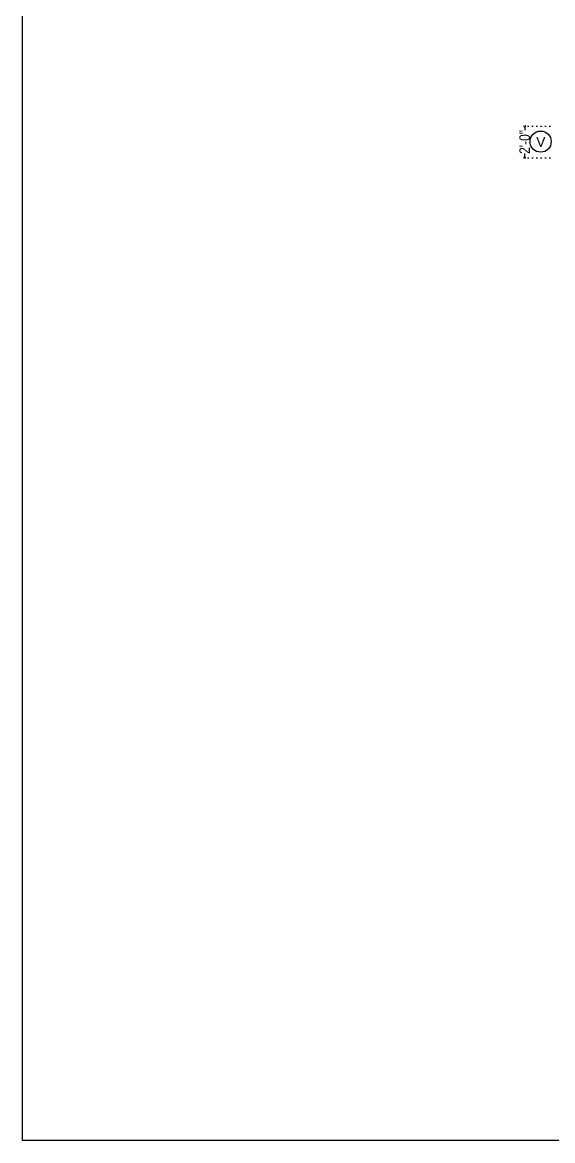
# Model space of a CAD drawing. Extents: x 187966 to 202201, y 659574 to 1343694.
# Drawn here: x 191855 to 192259, y 664572 to 665425 of the extents above; entities that cross this region are included whole.
import ezdxf

# ---------------------------------------------------------------- set-up
doc = ezdxf.new("R2010")
doc.units = 0
doc.header["$MEASUREMENT"] = 0
doc.header["$PDMODE"] = 32
doc.linetypes.add('DOT2', pattern=[3.175, 0, -3.175])
doc.layers.add('A-Wall', color=7, linetype='Continuous', lineweight=30)
doc.layers.add('Text', color=55, linetype='Continuous', lineweight=25)
doc.layers.add('ELE', color=7, linetype='Continuous')
doc.styles.add('AA_03.50', font='ARIALN.TTF', dxfattribs={"height": 8})
doc.styles.add('jag', font='arial.ttf')
doc.dimstyles.new('AA_03.50', dxfattribs={"dimtxt": 9, "dimasz": 3.25, "dimexe": 1.75, "dimexo": 3.375, "dimgap": 0.09, "dimtad": 0, "dimdec": 0, "dimzin": 3, "dimdsep": 46, "dimlunit": 4, "dimtxsty": 'AA_03.50', "dimblk": 'DOTSMALL', "dimcen": 0.09, "dimclre": 7, "dimadec": 0, "dimazin": 0, "dimtfac": 1, "dimtdec": 0, "dimtofl": 0, "dimtmove": 0, "dimatfit": 3, "dimfxl": 1, "dimtolj": 1, "dimtzin": 0, "dimlwd": -1, "dimarcsym": 0})

# ---------------------------------------------------------------- blocks, each defined once
blk = doc.blocks.new('_DotSmall')
at = {"color": 0, "linetype": 'ByBlock', "const_width": 0.5}
blk.add_lwpolyline([(-0.0625, 0, 1), (0.0625, 0, 1)], format="xyb", close=True, dxfattribs=at)
blk = doc.blocks.new('*D155')
at = {"layer": 'A-Wall', "color": 7, "linetype": 'DOT2', "lineweight": -2, "transparency": 16777216}
for p, q in [((192256.84, 665345.58), (192236.05, 665345.58)), ((192256.84, 665321.58), (192236.05, 665321.58))]:
    blk.add_line(p, q, dxfattribs=at)
at = {"layer": 'A-Wall', "color": 0, "transparency": 16777216}
for p, q in [((192237.8, 665345.58), (192237.8, 665342.46)), ((192237.8, 665321.58), (192237.8, 665324.71))]:
    blk.add_line(p, q, dxfattribs=at)
at = {"layer": 'DEFPOINTS', "color": 0, "transparency": 16777216}
for p in [(192260.21, 665345.58), (192237.8, 665321.58), (192260.21, 665321.58)]:
    blk.add_point(p, dxfattribs=at)
at = {"layer": 'A-Wall', "color": 0, "transparency": 16777216, "xscale": 3.25, "yscale": 3.25, "zscale": 3.25}
for p, rotation in [((192237.8, 665345.58), 90), ((192237.8, 665321.58), 270)]:
    blk.add_blockref('_DotSmall', p, dxfattribs=dict(at, rotation=rotation))
at = {"layer": 'A-Wall', "color": 0, "transparency": 16777216, "insert": (192237.8, 665333.58), "char_height": 8, "attachment_point": 5, "rotation": 90, "style": 'AA_03.50'}
blk.add_mtext('\\A1;2\'-0"', dxfattribs=at)

msp = doc.modelspace()

# ---------------------------------------------------------------- linework, layer by layer
at = {"layer": 'A-Wall'}
msp.add_lwpolyline([(191854.68, 665869.79), (194699.74, 665869.79), (194699.74, 664571.98), (191854.68, 664571.98)], close=True, dxfattribs=at)
at = {"layer": 'ELE', "linetype": 'ByBlock', "lineweight": 30}
msp.add_circle((192249.92, 665333.83), 8.06, dxfattribs=at)

# ---------------------------------------------------------------- texts
at = {"layer": 'Text', "insert": (192246.55, 665337.38), "char_height": 7.5716, "width": 212.5439, "attachment_point": 1, "style": 'jag'}
msp.add_mtext('V{\\H0.8193x; }^I', dxfattribs=at)

# ---------------------------------------------------------------- dimensions: what is measured, and where the dimension line sits
at = {"layer": 'A-Wall'}
dim = msp.add_linear_dim(base=(192237.8, 665321.58), p1=(192260.21, 665345.58), p2=(192260.21, 665321.58), angle=90, dimstyle='AA_03.50', override={"dimtxt": 8, "dimdec": 1, "dimtdec": 1, "dimfxl": 0.1}, dxfattribs=at)
dim.commit()
dim.dimension.update_dxf_attribs({"geometry": '*D155', "text_midpoint": (192237.8, 665333.58)})

doc.saveas('drawing.dxf')
